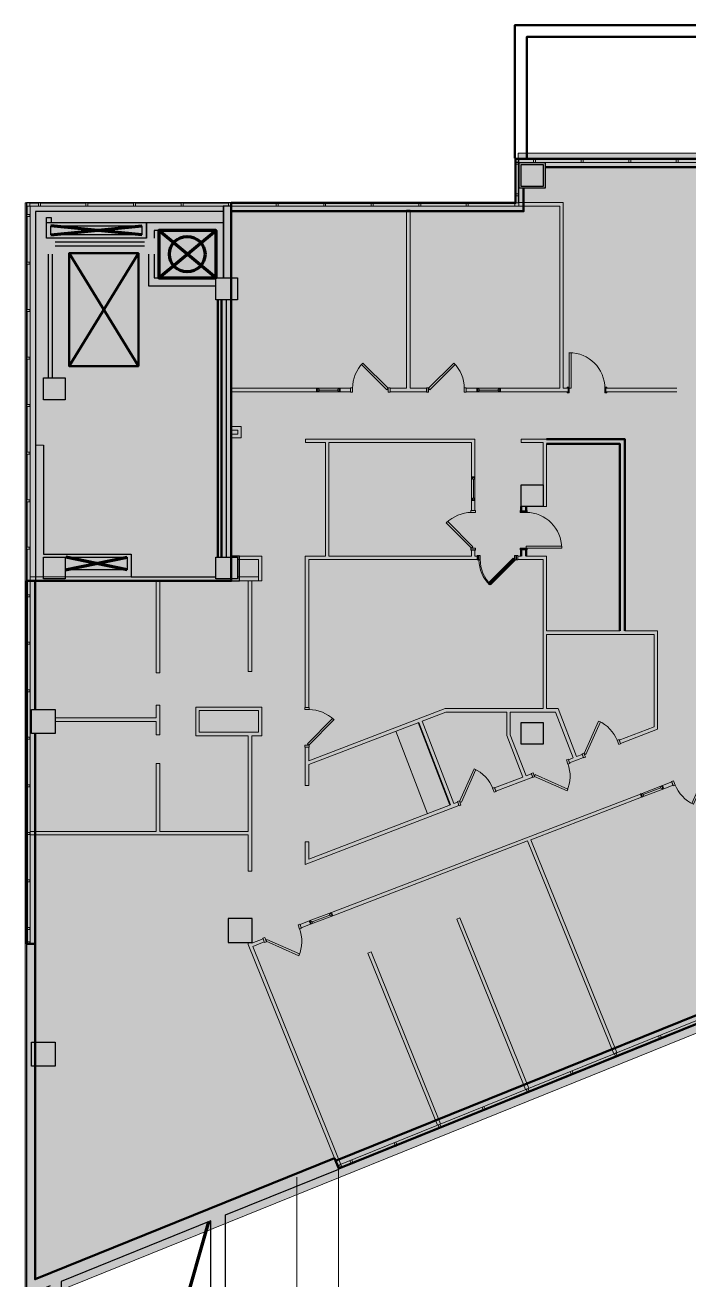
# Model space of a CAD drawing. Header units: inches. Extents: x -285 to 3116, y -17387 to -14851.
# Drawn here: x -285 to 386, y -16119 to -14851 of the extents above; entities that cross this region are included whole.
import ezdxf

# ---------------------------------------------------------------- set-up
doc = ezdxf.new("R2010")
doc.units = ezdxf.units.IN
doc.header["$MEASUREMENT"] = 0
for name, color, linetype, lineweight in [('A-Anno-Note', 130, 'Continuous', 50), ('A-COLS', 250, 'Continuous', 30), ('A-DETL-GENF', 92, 'Continuous', 9), ('A-DETL-THIN', 151, 'Continuous', 9), ('A-DOOR', 31, 'Continuous', 13), ('A-DOOR-FRAM', 250, 'Continuous', 30), ('A-FLOR-EVTR', 130, 'Continuous', 50), ('A-FLOR-HRAL', 10, 'Continuous', 20), ('A-GLAZ', 250, 'Continuous', 30), ('A-Hvac', 90, 'Continuous', 70), ('A-WALL', 113, 'Continuous', 13), ('A-WALL-PRHT', 130, 'Continuous', 50), ('Chevy Chase Pavilion_9th - 900 _ 910_dwg', 8, 'Continuous', 9), ('I-WALL', 2, 'Continuous', 13), ('Q-CASE', 10, 'Continuous', 20), ('S-COLS', 52, 'Continuous', 13)]:
    doc.layers.add(name, color=color, linetype=linetype, lineweight=lineweight)

# ---------------------------------------------------------------- blocks, each defined once
blk = doc.blocks.new('Chevy Chase Pavilion_9th - 900 _ 910_dwg_Rectangular Column - 22_ x 22_-442810-FLOOR PLAN - LEVEL 9-5113133-FIRST FLOOR RCP')
at = {"layer": 'A-COLS', "color": 253, "lineweight": 20, "flags": 128}
blk.add_lwpolyline([(11, 11), (-11, 11), (-11, -11), (11, -11)], close=True, dxfattribs=at)
blk = doc.blocks.new('Chevy Chase Pavilion_9th - 900 _ 910_dwg_08 - DOOR - SINGLE - EXSTING - FLUSH - 36x84-456927-FLOOR PLAN - LEVEL 9-5113134-FIRST FLOOR RCP')
at = {"layer": 'A-DOOR', "color": 253, "lineweight": 20, "flags": 128}
blk.add_lwpolyline([(20.3, -0.5), (18.9, 1), (-6.6, -24.5), (-5.2, -25.9)], close=True, dxfattribs=at)
at = {"layer": 'A-DOOR', "color": 53}
blk.add_arc((20.3, -0.5), 36, 180, 225, dxfattribs=at)
at = {"layer": 'A-DOOR-FRAM', "color": 253, "lineweight": 20, "flags": 128}
for points in [[(-17.7, -1), (-17.7, 3.5), (-15.7, 3.5), (-15.7, -1), (-17.7, -1), (-17.7, 3.5), (-15.7, 3.5), (-15.7, -1)], [(22.3, 3.5), (20.3, 3.5), (20.3, -1), (20.3, 3.5), (22.3, 3.5), (22.3, -1), (20.3, -1), (22.3, -1)]]:
    blk.add_lwpolyline(points, close=True, dxfattribs=at)
blk = doc.blocks.new('Chevy Chase Pavilion_9th - 900 _ 910_dwg_08 - DOOR - SINGLE - EXSTING - FLUSH - 36x84-458378-FLOOR PLAN - LEVEL 9-5113135-FIRST FLOOR RCP')
at = {"layer": 'A-DOOR', "color": 253, "lineweight": 20, "flags": 128}
blk.add_lwpolyline([(20.3, 0.5), (18.9, -1), (-6.6, 24.5), (-5.2, 25.9)], close=True, dxfattribs=at)
at = {"layer": 'A-DOOR', "color": 53}
blk.add_arc((20.3, 0.5), 36, 135, 180, dxfattribs=at)
at = {"layer": 'A-DOOR-FRAM', "color": 253, "lineweight": 20, "flags": 128}
for points in [[(-15.7, 1), (-17.7, 1), (-17.7, -3.5), (-15.7, -3.5)], [(-17.7, -3.5), (-15.7, -3.5), (-15.7, 1), (-17.7, 1)], [(20.3, -3.5), (20.3, 1), (22.3, 1), (22.3, -3.5), (22.3, 1), (20.3, 1), (20.3, -3.5), (22.3, -3.5)]]:
    blk.add_lwpolyline(points, close=True, dxfattribs=at)
blk = doc.blocks.new('Chevy Chase Pavilion_9th - 900 _ 910_dwg_Fixed - 24_ x 48_-473382-FLOOR PLAN - LEVEL 9-5113138-FIRST FLOOR RCP')
at = {"layer": 'A-GLAZ', "color": 253, "lineweight": 20}
blk.add_line((-11, 0.125), (8, 0.125), dxfattribs=at)
at = {"layer": 'A-GLAZ', "color": 253, "lineweight": 20, "flags": 128}
for points in [[(-13.5, 1.75), (-12.75, 1.75), (-12.75, -0.75), (-12.25, -0.75), (-12.25, -1.75), (-13.5, -1.75)], [(10.5, -1.75), (9.25, -1.75), (9.25, -0.75), (9.75, -0.75), (9.75, 1.75), (10.5, 1.75)]]:
    blk.add_lwpolyline(points, dxfattribs=at)
for points in [[(-11, 1), (-11, -0.75), (-12.75, -0.75), (-12.75, 1)], [(8, 1), (8, -0.75), (9.75, -0.75), (9.75, 1)]]:
    blk.add_lwpolyline(points, close=True, dxfattribs=at)
blk = doc.blocks.new('Chevy Chase Pavilion_9th - 900 _ 910_dwg_03 - COLUMN - RECTANGLE - 24 x 24-V1-FLOOR PLAN - LEVEL 9-5113139-FIRST FLOOR RCP')
at = {"layer": 'S-COLS', "color": 133, "lineweight": 30, "flags": 128}
blk.add_lwpolyline([(12, 12), (-12, 12), (-12, -12), (12, -12)], close=True, dxfattribs=at)
blk = doc.blocks.new('Chevy Chase Pavilion_9th - 900 _ 910_dwg_08 - DOOR - SINGLE - EXSTING - FLUSH - 36x84-V2-FLOOR PLAN - LEVEL 9-5113141-FIRST FLOOR RCP')
at = {"layer": 'A-DOOR', "color": 253, "lineweight": 20, "flags": 128}
blk.add_lwpolyline([(20.3, -0.5), (18.9, 1), (-6.6, -24.5), (-5.2, -25.9)], close=True, dxfattribs=at)
at = {"layer": 'A-DOOR', "color": 9, "lineweight": 9}
blk.add_arc((20.3, -0.5), 36, 180.7981, 225, dxfattribs=at)
at = {"layer": 'A-DOOR-FRAM', "color": 253, "lineweight": 20, "flags": 128}
for points in [[(-17.7, -1), (-17.7, 3.5), (-15.7, 3.5), (-15.7, -1), (-17.7, -1), (-17.7, 3.5), (-15.7, 3.5), (-15.7, -1)], [(22.3, 3.5), (20.3, 3.5), (20.3, -1), (20.3, 3.5), (22.3, 3.5), (22.3, -1), (20.3, -1), (22.3, -1)]]:
    blk.add_lwpolyline(points, close=True, dxfattribs=at)
blk = doc.blocks.new('Chevy Chase Pavilion_9th - 900 _ 910_dwg_ST - TYPE A - SINGLE FLUSH - 36_ x 84_-512701-FLOOR PLAN - LEVEL 9-5113142-FIRST FLOOR RCP')
at = {"layer": 'A-DOOR', "color": 253, "lineweight": 20, "flags": 128}
blk.add_lwpolyline([(17.5, 38.4), (16.2, 38.4), (16.2, 2.4), (18, 2.4), (18, 38.5)], dxfattribs=at)
at = {"layer": 'A-DOOR', "color": 9, "lineweight": 9}
blk.add_arc((18, 2.4), 36, 90, 180, dxfattribs=at)
at = {"layer": 'A-DOOR-FRAM', "color": 253, "lineweight": 20, "flags": 128}
for points in [[(-18, 3.4), (-20, 3.4), (-20, 2.4), (-18, 2.4)], [(-18, 2.4), (-19, 2.4), (-19, -2.4), (-18, -2.4)], [(20, 3.4), (18, 3.4), (18, 2.4), (20, 2.4)], [(19, 2.4), (18, 2.4), (18, -2.4), (19, -2.4)], [(-20, -3.4), (-18, -3.4), (-18, -2.4), (-20, -2.4)], [(18, -3.4), (20, -3.4), (20, -2.4), (18, -2.4)]]:
    blk.add_lwpolyline(points, close=True, dxfattribs=at)
blk = doc.blocks.new('Chevy Chase Pavilion_9th - 900 _ 910_dwg_Fixed - 24_ x 48_-508526-FLOOR PLAN - LEVEL 9-5113145-FIRST FLOOR RCP')
at = {"layer": 'A-GLAZ', "color": 253, "lineweight": 20}
blk.add_line((-11, -0.125), (8, -0.125), dxfattribs=at)
at = {"layer": 'A-GLAZ', "color": 253, "lineweight": 20, "flags": 128}
for points in [[(-13.5, -1.75), (-12.75, -1.75), (-12.75, 0.75), (-12.25, 0.75), (-12.25, 1.75), (-13.5, 1.75)], [(10.5, 1.75), (9.25, 1.75), (9.25, 0.75), (9.75, 0.75), (9.75, -1.75), (10.5, -1.75)]]:
    blk.add_lwpolyline(points, dxfattribs=at)
for points in [[(-11, -1), (-11, 0.75), (-12.75, 0.75), (-12.75, -1)], [(8, -1), (8, 0.75), (9.75, 0.75), (9.75, -1)]]:
    blk.add_lwpolyline(points, close=True, dxfattribs=at)
blk = doc.blocks.new('Chevy Chase Pavilion_9th - 900 _ 910_dwg_08 - DOOR - SINGLE - EXSTING - FLUSH - 36x84-V3-FLOOR PLAN - LEVEL 9-5113146-FIRST FLOOR RCP')
at = {"layer": 'A-DOOR', "color": 253, "lineweight": 20, "flags": 128}
blk.add_lwpolyline([(19, 0.8), (18.9, 1), (-6.6, -24.5), (-5.2, -25.9), (19.8, -1)], dxfattribs=at)
at = {"layer": 'A-DOOR', "color": 53}
blk.add_arc((20.3, -0.5), 36, 180, 225, dxfattribs=at)
at = {"layer": 'A-DOOR-FRAM', "color": 253, "lineweight": 20, "flags": 128}
for points in [[(-17.7, -1), (-17.7, 3.5), (-15.7, 3.5), (-15.7, -1), (-17.7, -1), (-17.7, 3.5), (-15.7, 3.5), (-15.7, -1)], [(22.3, 3.5), (20.3, 3.5), (20.3, -1), (20.3, 3.5), (22.3, 3.5), (22.3, -1), (20.3, -1), (22.3, -1)]]:
    blk.add_lwpolyline(points, close=True, dxfattribs=at)
blk = doc.blocks.new('Chevy Chase Pavilion_9th - 900 _ 910_dwg_ST - TYPE A - SINGLE FLUSH - 36_ x 84_-514003-FLOOR PLAN - LEVEL 9-5113148-FIRST FLOOR RCP')
at = {"layer": 'A-DOOR', "color": 253, "lineweight": 20, "flags": 128}
blk.add_lwpolyline([(17.5, -37.7), (16.2, -37.7), (16.2, -1.7), (18, -1.7), (18, -37.8)], dxfattribs=at)
at = {"layer": 'A-DOOR', "color": 9, "lineweight": 9}
blk.add_arc((18, -1.7), 36, 180, 270, dxfattribs=at)
at = {"layer": 'A-DOOR-FRAM', "color": 253, "lineweight": 20, "flags": 128}
for points in [[(-18, 2.8), (-18, 1.8), (-20, 1.8), (-20, 2.8)], [(-19, -1.7), (-19, 1.8), (-18, 1.8), (-18, -1.7)], [(20, 2.8), (20, 1.8), (18, 1.8), (18, 2.8)], [(18, -1.7), (18, 1.8), (19, 1.8), (19, -1.7)], [(-20, -2.7), (-20, -1.7), (-18, -1.7), (-18, -2.7)], [(18, -2.7), (18, -1.7), (20, -1.7), (20, -2.7)]]:
    blk.add_lwpolyline(points, close=True, dxfattribs=at)
blk = doc.blocks.new('Chevy Chase Pavilion_9th - 900 _ 910_dwg_12C - COUNTER TOP - 24_ Depth-519874-FLOOR PLAN - LEVEL 9-5113150-FIRST FLOOR RCP')
at = {"layer": 'Q-CASE', "color": 253}
for p, q in [((42, -0.7), (-47.3, -0.7)), ((-47.3, -25), (42, -25))]:
    blk.add_line(p, q, dxfattribs=at)
blk = doc.blocks.new('Chevy Chase Pavilion_9th - 900 _ 910_dwg-4821032-FIRST FLOOR RCP')
at = {"layer": 'A-Anno-Note', "color": 213, "flags": 128}
for points in [[(3037, 3409.6), (2982.9, 3543.6), (853.4, 3543.6), (853.4, 3409.1)], [(3024.3, 3409.1), (2974.8, 3531.6), (865.4, 3531.6), (865.4, 3408.5)], [(1157.8, 2927.2), (1073.3, 2927.2), (1073.3, 3146.2), (1169.3, 3146.2), (1169.3, 3235.2), (1851.3, 3235.2), (1851.3, 3009.2), (2025.3, 3009.2), (2025.3, 3408.5), (854, 3408.5), (854, 3363.9), (566.9, 3363.9), (566.9, 2982.2), (360.6, 2982.2), (360.6, 2615.5), (368.9, 2615.5), (368.9, 2276.9), (671.2, 2399.1), (675.5, 2388.6), (1178.5, 2591.9), (1178.5, 2591.9)]]:
    blk.add_lwpolyline(points, dxfattribs=at)
at = {"layer": 'A-COLS', "color": 253, "lineweight": 20, "flags": 128}
blk.add_lwpolyline([(881.8, 3380.8), (881.8, 3402.8), (859.8, 3402.8), (859.8, 3380.8)], close=True, dxfattribs=at)
at = {"layer": 'A-COLS', "color": 133, "flags": 128}
for points in [[(859.8, 3402.7), (881.8, 3402.7), (881.8, 3380.7), (859.8, 3380.7)], [(551.3, 3288.2), (573.3, 3288.2), (573.3, 3266.2), (551.3, 3266.2)], [(377.3, 3187.2), (399.3, 3187.2), (399.3, 3165.2), (377.3, 3165.2)], [(859.8, 3079.2), (881.8, 3079.2), (881.8, 3057.2), (859.8, 3057.2)], [(377.3, 3006.2), (399.3, 3006.2), (399.3, 2984.2), (377.3, 2984.2)], [(551.3, 3006.2), (573.3, 3006.2), (573.3, 2984.2), (551.3, 2984.2)], [(365.3, 2852.2), (389.3, 2852.2), (389.3, 2828.2), (365.3, 2828.2)], [(859.8, 2839.2), (881.8, 2839.2), (881.8, 2817.2), (859.8, 2817.2)], [(365.3, 2516.2), (389.3, 2516.2), (389.3, 2492.2), (365.3, 2492.2)]]:
    blk.add_lwpolyline(points, close=True, dxfattribs=at)
at = {"layer": 'A-COLS', "color": 253, "lineweight": 20, "flags": 128}
blk.add_lwpolyline([(368.9, 2492.3), (389.3, 2492.3), (389.3, 2516.3), (368.9, 2516.3)], dxfattribs=at)
at = {"layer": 'A-FLOR-EVTR', "color": 213}
blk.add_line((403.3, 3199.2), (473.3, 3313.2), dxfattribs=at)
at = {"layer": 'A-FLOR-EVTR', "color": 213, "flags": 128}
blk.add_lwpolyline([(403.3, 3313.2), (403.3, 3199.2), (473.3, 3199.2), (473.3, 3313.2), (403.3, 3313.2), (473.3, 3199.2)], dxfattribs=at)
at = {"layer": 'A-FLOR-HRAL', "color": 253}
for p, q in [((360.3, 3364.2), (360.3, 2615.2)), ((363.6, 3360.6), (857.2, 3360.6)), ((363.9, 3360.9), (363.9, 2615.4)), ((377.3, 3119.4), (369.3, 3119.4)), ((1413.1, 2686), (677.5, 2388.8)), ((865.3, 2466.8), (865.3, 2469.1))]:
    blk.add_line(p, q, dxfattribs=at)
at = {"layer": 'A-FLOR-HRAL', "color": 253, "flags": 128}
for points in [[(1977.3, 1191.5), (2746, 1502), (2878.3, 1413.1), (3708.4, 1748.5), (3037.2, 3409.1), (853.3, 3409.1), (853.3, 3364.2), (857.2, 3364.2), (857.2, 3360.6), (853.3, 3360.6), (853.3, 3364.2), (360.3, 3364.2), (363.6, 3364.2), (363.6, 3360.6), (360.3, 3360.6), (360.3, 3364.2)], [(3356.4, 2610.3), (3035.3, 3404.9), (3034.3, 3404.9), (3034.3, 3409.1), (3037.2, 3409.1), (3038.8, 3405.3), (3035.7, 3404), (3035.3, 3404.9), (857.2, 3404.9), (857.2, 3360.9)], [(1411.6, 2689.6), (676.1, 2392.5), (674.2, 2391.7), (675.7, 2388), (677.5, 2388.8), (676.1, 2392.5)], [(1945.3, 1526.9), (1249.2, 1245.7), (675.3, 1639), (675.3, 2387.9)], [(1244, 1198.3), (633.3, 1616.9), (633.3, 2380)]]:
    blk.add_lwpolyline(points, dxfattribs=at)
for points in [[(853.3, 3405.2), (857.2, 3405.2), (857.2, 3403.2), (853.3, 3403.2)], [(853.4, 3409.1), (857.2, 3409.1), (857.2, 3404.9), (853.4, 3404.9)], [(872.3, 3409.1), (874.3, 3409.1), (874.3, 3404.9), (872.3, 3404.9)], [(920.3, 3409.1), (922.3, 3409.1), (922.3, 3404.9), (920.3, 3404.9)], [(968.3, 3409.1), (970.3, 3409.1), (970.3, 3404.9), (968.3, 3404.9)], [(1016.3, 3409.1), (1018.3, 3409.1), (1018.3, 3404.9), (1016.3, 3404.9)], [(853.3, 3373.2), (857.2, 3373.2), (857.2, 3371.2), (853.3, 3371.2)], [(372.3, 3364.2), (374.3, 3364.2), (374.3, 3360.6), (372.3, 3360.6)], [(420.3, 3364.2), (422.3, 3364.2), (422.3, 3360.6), (420.3, 3360.6)], [(468.3, 3364.2), (470.3, 3364.2), (470.3, 3360.6), (468.3, 3360.6)], [(516.3, 3364.2), (518.3, 3364.2), (518.3, 3360.6), (516.3, 3360.6)], [(564.3, 3364.2), (566.3, 3364.2), (566.3, 3360.6), (564.3, 3360.6)], [(612.3, 3364.2), (614.3, 3364.2), (614.3, 3360.6), (612.3, 3360.6)], [(660.3, 3364.2), (662.3, 3364.2), (662.3, 3360.6), (660.3, 3360.6)], [(708.3, 3364.2), (710.3, 3364.2), (710.3, 3360.6), (708.3, 3360.6)], [(756.3, 3364.2), (758.3, 3364.2), (758.3, 3360.6), (756.3, 3360.6)], [(804.3, 3364.2), (806.3, 3364.2), (806.3, 3360.6), (804.3, 3360.6)], [(360.3, 3352.2), (360.3, 3350.2), (363.6, 3350.2), (363.6, 3352.2)], [(360.3, 3304.2), (360.3, 3302.2), (363.6, 3302.2), (363.6, 3304.2)], [(360.3, 3256.2), (360.3, 3254.2), (363.6, 3254.2), (363.6, 3256.2)], [(360.3, 3208.2), (360.3, 3206.2), (363.6, 3206.2), (363.6, 3208.2)], [(360.3, 3160.2), (360.3, 3158.2), (363.6, 3158.2), (363.6, 3160.2)], [(360.3, 3112.2), (360.3, 3110.2), (363.6, 3110.2), (363.6, 3112.2)], [(360.3, 3064.2), (360.3, 3062.2), (363.6, 3062.2), (363.6, 3064.2)], [(360.3, 3016.2), (360.3, 3014.2), (363.6, 3014.2), (363.6, 3016.2), (360.3, 3016.2), (360.3, 3014.2), (363.6, 3014.2), (363.6, 3016.2)], [(360.3, 2968.2), (360.3, 2966.2), (363.6, 2966.2), (363.6, 2968.2)], [(360.3, 2920.2), (360.3, 2918.2), (363.6, 2918.2), (363.6, 2920.2)], [(360.3, 2872.2), (360.3, 2870.2), (363.6, 2870.2), (363.6, 2872.2)], [(360.3, 2824.2), (360.3, 2822.2), (363.6, 2822.2), (363.6, 2824.2)], [(360.3, 2776.2), (360.3, 2774.2), (363.6, 2774.2), (363.6, 2776.2)], [(360.3, 2728.2), (360.3, 2726.2), (363.6, 2726.2), (363.6, 2728.2)], [(360.3, 2680.2), (360.3, 2678.2), (363.6, 2678.2), (363.6, 2680.2)], [(360.3, 2632.2), (360.3, 2630.2), (363.6, 2630.2), (363.6, 2632.2)], [(360.3, 2617.5), (360.3, 2615.5), (363.6, 2615.5), (363.6, 2617.5)], [(1000.2, 2523.4), (998.3, 2522.6), (999.8, 2519), (1001.6, 2519.7)], [(955.7, 2505.4), (953.8, 2504.6), (955.3, 2501), (957.1, 2501.7)], [(911.2, 2487.4), (909.3, 2486.7), (910.8, 2483), (912.6, 2483.7)], [(866.6, 2469.4), (864.8, 2468.7), (866.3, 2465), (868.1, 2465.7)], [(822.1, 2451.4), (820.3, 2450.7), (821.8, 2447), (823.6, 2447.8)], [(777.6, 2433.4), (775.8, 2432.7), (777.3, 2429), (779.1, 2429.8)], [(733.1, 2415.4), (731.3, 2414.7), (732.8, 2411), (734.6, 2411.8)], [(688.6, 2397.5), (686.8, 2396.7), (688.3, 2393), (690.1, 2393.8)]]:
    blk.add_lwpolyline(points, close=True, dxfattribs=at)
at = {"layer": 'A-Hvac', "color": 43}
for p, q in [((384.9, 3331.6), (476.7, 3340.9)), ((476.7, 3331.6), (384.9, 3340.9)), ((551.3, 3336.2), (551.3, 3288.2)), ((399.2, 2993.2), (461.9, 3006.2)), ((461.9, 2993.2), (399.9, 3006.2)), ((544.1, 2334.9), (395.3, 1816.3))]:
    blk.add_line(p, q, dxfattribs=at)
at = {"layer": 'A-Hvac', "color": 43, "flags": 128}
blk.add_lwpolyline([(493.8, 3288.2), (551.3, 3336.2), (493.8, 3336.2), (493.8, 3288.2), (551.3, 3288.2), (493.8, 3336.2)], dxfattribs=at)
at = {"layer": 'A-Hvac', "color": 43}
blk.add_circle((522.5, 3312.2), 18, dxfattribs=at)
at = {"layer": 'A-WALL', "color": 133, "lineweight": 30}
for p, q in [((854, 3405), (854, 3373.2)), ((854, 3403.2), (854, 3364.2)), ((857.1, 3408.5), (872.3, 3408.5)), ((874.3, 3408.5), (920.3, 3408.5)), ((922.3, 3408.5), (968.3, 3408.5)), ((970.3, 3408.5), (1016.3, 3408.5)), ((1018.3, 3408.5), (1064.3, 3408.5)), ((360.6, 3360.9), (360.6, 3352.2)), ((363.6, 3363.9), (372.3, 3363.9)), ((374.3, 3363.9), (420.3, 3363.9)), ((422.3, 3363.9), (468.3, 3363.9)), ((470.3, 3363.9), (516.3, 3363.9)), ((518.3, 3363.9), (564.3, 3363.9)), ((559.3, 3360.9), (559.3, 3288.2)), ((566.3, 3363.9), (612.3, 3363.9)), ((566.9, 3360.9), (566.9, 3288.2)), ((614.3, 3363.9), (660.3, 3363.9)), ((662.3, 3363.9), (708.3, 3363.9)), ((710.3, 3363.9), (756.3, 3363.9)), ((758.3, 3363.9), (804.3, 3363.9)), ((806.3, 3363.9), (853.3, 3363.9)), ((360.6, 3350.2), (360.6, 3304.2)), ((479.3, 3324.2), (389.3, 3324.2)), ((382.3, 3312.2), (382.3, 3187.2)), ((386.3, 3312.2), (386.3, 3187.2)), ((479.3, 3320.2), (389.3, 3320.2)), ((360.6, 3302.2), (360.6, 3256.2)), ((561.9, 3266.2), (561.9, 3006.2)), ((360.6, 3254.2), (360.6, 3208.2)), ((360.6, 3206.2), (360.6, 3160.2)), ((360.6, 3158.2), (360.6, 3112.2)), ((360.6, 3110.2), (360.6, 3064.2)), ((360.6, 3062.2), (360.6, 3016.2)), ((360.6, 3014.2), (360.6, 2968.2)), ((465.8, 2986.2), (551.3, 2986.2)), ((360.6, 2966.2), (360.6, 2920.2)), ((360.6, 2918.2), (360.6, 2872.2)), ((360.6, 2870.2), (360.6, 2824.2)), ((360.6, 2822.2), (360.6, 2776.2)), ((360.6, 2774.2), (360.6, 2728.2)), ((360.6, 2726.2), (360.6, 2680.2)), ((360.6, 2678.2), (360.6, 2632.2)), ((360.6, 2630.2), (360.6, 2617.4)), ((1044, 2537.6), (1001.4, 2520.4)), ((999.5, 2519.6), (956.9, 2502.4)), ((955, 2501.6), (912.4, 2484.4)), ((910.5, 2483.6), (867.9, 2466.4)), ((866, 2465.6), (823.4, 2448.4)), ((821.5, 2447.7), (778.9, 2430.4)), ((777, 2429.7), (734.4, 2412.4)), ((732.5, 2411.7), (689.9, 2394.4)), ((688, 2393.7), (677.3, 2389.4))]:
    blk.add_line(p, q, dxfattribs=at)
at = {"layer": 'A-WALL', "color": 253, "lineweight": 20}
for p, q in [((557, 3266.3), (561.9, 3266.3)), ((864.6, 3057.3), (881.8, 3057.3)), ((561.9, 3006.3), (557, 3006.3)), ((573.3, 2986.3), (573.3, 3003.8))]:
    blk.add_line(p, q, dxfattribs=at)
at = {"layer": 'A-WALL', "color": 53}
for p, q in [((566.9, 3176.8), (566.9, 3173.3)), ((566.9, 3138), (566.9, 3134.5)), ((566.9, 3130.3), (566.9, 3126.8)), ((566.9, 3003.8), (566.9, 3007.3)), ((377.3, 2986.3), (399.3, 2986.3)), ((494.8, 2982.3), (491.3, 2982.3)), ((389.3, 2840.3), (389.3, 2843.8))]:
    blk.add_line(p, q, dxfattribs=at)
at = {"layer": 'A-WALL', "color": 133, "lineweight": 30, "flags": 128}
for points in [[(857.8, 3378.7), (857.8, 3404.7), (883.8, 3404.7), (883.8, 3378.7)], [(384.9, 3331.6), (384.9, 3340.9), (476.7, 3340.9), (476.7, 3331.6)]]:
    blk.add_lwpolyline(points, close=True, dxfattribs=at)
for points in [[(578.3, 3364.2), (360.3, 3364.2), (360.3, 3158.1)], [(559.3, 3355.2), (369.3, 3355.2), (369.3, 3119.1), (369.3, 2982.2), (575.3, 2982.2), (575.3, 3007.2), (566.9, 3007.2), (566.9, 3266.2)], [(380.3, 3343.8), (380.3, 3349.2), (385.3, 3349.2), (385.3, 3344.1)], [(481.3, 3328.2), (380.3, 3328.2), (380.3, 3344.2), (481.3, 3344.2), (559.3, 3344.2)], [(476.3, 3344.2), (481.3, 3344.2), (481.3, 3328.2), (481.3, 3344.2)], [(489.3, 3312.2), (489.3, 3288.2), (551.3, 3288.2), (551.3, 3336.2), (489.3, 3336.2), (489.3, 3328.2)], [(483.3, 3312.2), (483.3, 3280.2), (550.3, 3280.2)], [(377.3, 3119.4), (377.3, 3009.2), (465.9, 3009.2), (465.9, 2986.2)], [(382.3, 3006.2), (461.8, 3006.2), (461.8, 2993.2), (399.2, 2993.2)], [(561.3, 1675.4), (561.3, 2341.8), (675.7, 2388.1), (671.2, 2399.1), (368.9, 2276.9), (368.9, 2615.5), (360.3, 2615.5), (360.3, 2260.6), (384.6, 2270.4)], [(395.3, 1816.3), (546.5, 1714.2), (546.5, 2335.9), (395.3, 2274.7), (395.3, 1816.3)]]:
    blk.add_lwpolyline(points, dxfattribs=at)
at = {"layer": 'A-WALL', "color": 253, "lineweight": 20, "flags": 128}
for points in [[(558.9, 3288.3), (551.3, 3288.3), (551.3, 3266.3), (553.5, 3266.3)], [(566.9, 3266.3), (573.3, 3266.3), (573.3, 3288.3), (566.9, 3288.3)], [(881.8, 3079.3), (859.8, 3079.3), (859.8, 3057.5)], [(399.3, 2986.3), (399.3, 3006.3), (377.3, 3006.3), (377.3, 2986.3)], [(553.5, 3006.3), (551.3, 3006.3), (551.3, 2986.3)], [(389.3, 2843.8), (389.3, 2852.3), (365.3, 2852.3), (365.3, 2828.3), (389.3, 2828.3), (389.3, 2840.3)]]:
    blk.add_lwpolyline(points, dxfattribs=at)
at = {"layer": 'A-WALL-PRHT', "color": 213}
for p, q in [((883.8, 3400.2), (1147.7, 3400.2)), ((368.9, 2852.2), (368.9, 2982.3)), ((368.9, 2615.5), (368.9, 2828.2)), ((1163.3, 2594.7), (672.3, 2396.4))]:
    blk.add_line(p, q, dxfattribs=at)
at = {"layer": 'A-WALL-PRHT', "color": 213, "flags": 128}
blk.add_lwpolyline([(862.2, 3378.9), (862.2, 3355.6), (566.9, 3355.6)], dxfattribs=at)
at = {"layer": 'I-WALL', "color": 53}
for p, q in [((558.9, 3288.3), (566.9, 3288.3)), ((566.9, 3266.3), (561.9, 3266.3)), ((653.1, 3176.8), (677.1, 3176.8)), ((677.1, 3173.3), (653.1, 3173.3)), ((814.8, 3176.8), (838.8, 3176.8)), ((838.8, 3173.3), (814.8, 3173.3)), ((809.5, 3063.4), (809.5, 3087.4)), ((813, 3087.4), (813, 3063.4)), ((881.8, 3079.3), (881.8, 3057.3)), ((980, 2766.9), (1002.4, 2775.5)), ((1003.7, 2772.3), (981.2, 2763.7)), ((645.8, 2638.7), (668.2, 2647.3)), ((669.4, 2644), (647, 2635.4))]:
    blk.add_line(p, q, dxfattribs=at)
at = {"layer": 'I-WALL', "color": 213, "lineweight": 50}
for p, q in [((553.5, 3266.3), (553.5, 3006.3)), ((557, 3006.3), (557, 3266.3))]:
    blk.add_line(p, q, dxfattribs=at)
at = {"layer": 'I-WALL', "color": 253, "lineweight": 20}
for p, q in [((561.9, 3266.3), (561.9, 3006.3)), ((551.3, 2986.3), (399.3, 2986.3)), ((594.4, 2986.3), (573.3, 2986.3))]:
    blk.add_line(p, q, dxfattribs=at)
at = {"layer": 'I-WALL', "color": 253, "lineweight": 20, "flags": 128}
for points in [[(566.9, 3288.3), (566.9, 3361), (558.9, 3361), (558.9, 3288.3)], [(377.3, 2986.3), (363.9, 2986.3), (363.9, 2982.3), (491.3, 2982.3), (491.3, 2889.3), (494.8, 2889.3), (494.8, 2982.3), (597.9, 2982.3), (597.9, 3007.3), (566.9, 3007.3), (566.9, 3126.8), (577.1, 3126.8), (577.1, 3138), (566.9, 3138), (566.9, 3173.3), (653.1, 3173.3), (653.1, 3176.8), (566.9, 3176.8), (566.9, 3266.3)], [(1016.7, 3176.8), (945.2, 3176.8), (945.2, 3173.3), (1016.7, 3173.3)], [(885.3, 3125.4), (859.8, 3125.4), (859.8, 3121.9), (881.8, 3121.9), (881.8, 3079.3)], [(881.8, 3057.3), (885.3, 3057.3), (885.3, 3120.5)], [(573.3, 3003.8), (594.4, 3003.8), (594.4, 2982.3)], [(859.8, 3007.3), (856.4, 3007.3), (856.4, 3003.8), (881.8, 3003.8), (881.8, 2853.2), (782.9, 2853.2), (645.2, 2800.3), (645.2, 2814.4), (641.7, 2814.4), (641.7, 2775.4), (645.2, 2775.4), (645.2, 2796.6), (756.4, 2839.3), (788.4, 2756)], [(959.3, 2931.7), (885.3, 2931.7), (885.3, 3007.3), (864.6, 3007.3)], [(584.2, 2982.3), (584.2, 2890.8), (587.7, 2890.8), (587.7, 2982.3)], [(848.7, 2849.7), (894.5, 2849.7), (912.2, 2803.5), (907.4, 2801.6), (908.6, 2798.4), (922.6, 2803.7), (921.3, 2807), (915.5, 2804.8), (896.9, 2853.2), (885.3, 2853.2), (885.3, 2928.2), (993.8, 2928.2), (993.8, 2834.8), (958.7, 2821.3), (959.9, 2818.1), (997.3, 2832.4), (997.3, 2931.7), (964.2, 2931.7)], [(389.3, 2840.3), (491.3, 2840.3), (491.3, 2826.8), (494.8, 2826.8), (494.8, 2856.8), (491.3, 2856.8), (491.3, 2843.8), (389.3, 2843.8)], [(641.7, 2718.7), (641.7, 2695.9), (796.9, 2755.5), (795.6, 2758.7), (791.6, 2757.2), (759.7, 2840.5)], [(759.7, 2840.5), (783.5, 2849.7), (845.2, 2849.7), (845.2, 2826), (861.4, 2784), (832.9, 2773.1), (834.2, 2769.8), (871.3, 2784), (870, 2787.3), (864.6, 2785.2), (848.7, 2826.6), (848.7, 2849.7)], [(788.4, 2756), (645.2, 2701), (645.2, 2718.7), (641.7, 2718.7)], [(584.2, 2617.1), (584.2, 2615), (584, 2615), (671.2, 2399.2)], [(675.7, 2388.2), (678.9, 2389.5), (588.6, 2613), (600.3, 2617.5), (599.1, 2620.7), (587.7, 2616.4), (587.7, 2617.1)]]:
    blk.add_lwpolyline(points, dxfattribs=at)
for points in [[(857.2, 3360.8), (898.7, 3360.8), (898.7, 3176.8), (838.8, 3176.8), (838.8, 3173.3), (907.2, 3173.3), (907.2, 3176.8), (902.2, 3176.8), (902.2, 3364.3), (857.2, 3364.3)], [(744, 3176.8), (727.4, 3176.8), (727.4, 3173.3), (764.3, 3173.3), (764.3, 3176.8), (747.5, 3176.8), (747.5, 3356.8), (744, 3356.8)], [(677.1, 3173.3), (687.4, 3173.3), (687.4, 3176.8), (677.1, 3176.8)], [(804.3, 3173.3), (814.8, 3173.3), (814.8, 3176.8), (804.3, 3176.8)], [(566.9, 3134.5), (573.6, 3134.5), (573.6, 3130.3), (566.9, 3130.3)], [(645.2, 3003.8), (815.1, 3003.8), (815.1, 3007.3), (813, 3007.3), (813, 3013.4), (809.5, 3013.4), (809.5, 3007.3), (665.5, 3007.3), (665.5, 3121.9), (809.5, 3121.9), (809.5, 3087.4), (813, 3087.4), (813, 3125.4), (641.8, 3125.4), (641.8, 3121.9), (662, 3121.9), (662, 3007.3), (641.7, 3007.3), (641.7, 2854.4), (645.2, 2854.4)], [(809.5, 3063.4), (809.5, 3053.4), (813, 3053.4), (813, 3063.4)], [(587.7, 2825.8), (597.9, 2825.8), (597.9, 2854.8), (531.2, 2854.8), (531.2, 2825.8), (584.2, 2825.8), (584.2, 2729.1), (494.8, 2729.1), (494.8, 2797.6), (491.3, 2797.6), (491.3, 2729.1), (363.9, 2729.1), (363.9, 2725.6), (584.2, 2725.6), (584.2, 2689.1), (587.7, 2689.1)], [(594.4, 2829.3), (534.7, 2829.3), (534.7, 2851.3), (594.4, 2851.3)], [(1003.7, 2772.3), (1013, 2775.9), (1011.7, 2779.1), (1002.4, 2775.5)], [(956.4, 2505.8), (869.5, 2720.8), (981.2, 2763.7), (980, 2766.9), (668.2, 2647.3), (669.4, 2644), (866.2, 2719.5), (953.1, 2504.5)], [(637.7, 2631.8), (647, 2635.4), (645.8, 2638.7), (636.4, 2635.1)], [(867.4, 2469.8), (797.8, 2641.9), (794.6, 2640.6), (864.1, 2468.5)], [(778.4, 2433.8), (708.2, 2607.5), (704.9, 2606.2), (775.1, 2432.5)]]:
    blk.add_lwpolyline(points, close=True, dxfattribs=at)
at = {"layer": 'I-WALL', "color": 213, "lineweight": 50, "flags": 128}
for points in [[(964.2, 2931.7), (964.2, 3125.4), (885.3, 3125.4)], [(885.3, 3120.5), (959.3, 3120.5), (959.3, 2931.7)], [(859.8, 3057.5), (859.8, 3052.4), (864.6, 3052.4), (864.6, 3057.3)], [(864.6, 3007.3), (864.6, 3014.4), (859.8, 3014.4), (859.8, 3007.3)]]:
    blk.add_lwpolyline(points, dxfattribs=at)
for name, p, rotation in [('Chevy Chase Pavilion_9th - 900 _ 910_dwg_ST - TYPE A - SINGLE FLUSH - 36_ x 84_-514003-FLOOR PLAN - LEVEL 9-5113148-FIRST FLOOR RCP', (926.2, 3175), 180), ('Chevy Chase Pavilion_9th - 900 _ 910_dwg_08 - DOOR - SINGLE - EXSTING - FLUSH - 36x84-456927-FLOOR PLAN - LEVEL 9-5113134-FIRST FLOOR RCP', (786.5, 3176.3), 180), ('Chevy Chase Pavilion_9th - 900 _ 910_dwg_Fixed - 24_ x 48_-473382-FLOOR PLAN - LEVEL 9-5113138-FIRST FLOOR RCP', (663.6, 3175), 180), ('Chevy Chase Pavilion_9th - 900 _ 910_dwg_Fixed - 24_ x 48_-473382-FLOOR PLAN - LEVEL 9-5113138-FIRST FLOOR RCP', (825.3, 3175), 180), ('Chevy Chase Pavilion_9th - 900 _ 910_dwg_Fixed - 24_ x 48_-508526-FLOOR PLAN - LEVEL 9-5113145-FIRST FLOOR RCP', (811.3, 3076.9), 89.99999999999984), ('Chevy Chase Pavilion_9th - 900 _ 910_dwg_08 - DOOR - SINGLE - EXSTING - FLUSH - 36x84-456927-FLOOR PLAN - LEVEL 9-5113134-FIRST FLOOR RCP', (810, 3035.6), 269.9999999999998), ('Chevy Chase Pavilion_9th - 900 _ 910_dwg_ST - TYPE A - SINGLE FLUSH - 36_ x 84_-512701-FLOOR PLAN - LEVEL 9-5113142-FIRST FLOOR RCP', (862.2, 3033.4), 269.9999999999998), ('Chevy Chase Pavilion_9th - 900 _ 910_dwg_08 - DOOR - SINGLE - EXSTING - FLUSH - 36x84-458378-FLOOR PLAN - LEVEL 9-5113135-FIRST FLOOR RCP', (644.8, 2836.6), 269.9999999999998), ('Chevy Chase Pavilion_9th - 900 _ 910_dwg_12C - COUNTER TOP - 24_ Depth-519874-FLOOR PLAN - LEVEL 9-5113150-FIRST FLOOR RCP', (773.3, 2795.1), 290.9999999999993), ('Chevy Chase Pavilion_9th - 900 _ 910_dwg_08 - DOOR - SINGLE - EXSTING - FLUSH - 36x84-456927-FLOOR PLAN - LEVEL 9-5113134-FIRST FLOOR RCP', (942.3, 2814.6), 201), ('Chevy Chase Pavilion_9th - 900 _ 910_dwg_08 - DOOR - SINGLE - EXSTING - FLUSH - 36x84-458378-FLOOR PLAN - LEVEL 9-5113135-FIRST FLOOR RCP', (891.9, 2792.5), 201), ('Chevy Chase Pavilion_9th - 900 _ 910_dwg_08 - DOOR - SINGLE - EXSTING - FLUSH - 36x84-456927-FLOOR PLAN - LEVEL 9-5113134-FIRST FLOOR RCP', (816.6, 2766.3), 201), ('Chevy Chase Pavilion_9th - 900 _ 910_dwg_08 - DOOR - SINGLE - EXSTING - FLUSH - 36x84-456927-FLOOR PLAN - LEVEL 9-5113134-FIRST FLOOR RCP', (1029.4, 2782.6), 20.99999999999929), ('Chevy Chase Pavilion_9th - 900 _ 910_dwg_Fixed - 24_ x 48_-473382-FLOOR PLAN - LEVEL 9-5113138-FIRST FLOOR RCP', (993.2, 2770.2), 20.99999999999929), ('Chevy Chase Pavilion_9th - 900 _ 910_dwg_Fixed - 24_ x 48_-473382-FLOOR PLAN - LEVEL 9-5113138-FIRST FLOOR RCP', (656.2, 2640.8), 200.9999999999992), ('Chevy Chase Pavilion_9th - 900 _ 910_dwg_08 - DOOR - SINGLE - EXSTING - FLUSH - 36x84-458378-FLOOR PLAN - LEVEL 9-5113135-FIRST FLOOR RCP', (621, 2625.9), 200.9999999999992)]:
    blk.add_blockref(name, p, dxfattribs=dict(rotation=rotation))
for name, p in [('Chevy Chase Pavilion_9th - 900 _ 910_dwg_08 - DOOR - SINGLE - EXSTING - FLUSH - 36x84-458378-FLOOR PLAN - LEVEL 9-5113135-FIRST FLOOR RCP', (705.1, 3176.3)), ('Chevy Chase Pavilion_9th - 900 _ 910_dwg_08 - DOOR - SINGLE - EXSTING - FLUSH - 36x84-V2-FLOOR PLAN - LEVEL 9-5113141-FIRST FLOOR RCP', (832.8, 3004.3)), ('Chevy Chase Pavilion_9th - 900 _ 910_dwg_08 - DOOR - SINGLE - EXSTING - FLUSH - 36x84-V3-FLOOR PLAN - LEVEL 9-5113146-FIRST FLOOR RCP', (834.1, 3004.3)), ('Chevy Chase Pavilion_9th - 900 _ 910_dwg_Rectangular Column - 22_ x 22_-442810-FLOOR PLAN - LEVEL 9-5113133-FIRST FLOOR RCP', (870.8, 2828.3)), ('Chevy Chase Pavilion_9th - 900 _ 910_dwg_03 - COLUMN - RECTANGLE - 24 x 24-V1-FLOOR PLAN - LEVEL 9-5113139-FIRST FLOOR RCP', (576, 2629.1))]:
    blk.add_blockref(name, p)

msp = doc.modelspace()

# ---------------------------------------------------------------- hatches: boundary and pattern name
at = {"layer": 'A-DETL-GENF'}
h = msp.add_hatch(color=9, dxfattribs=at)
h.paths.add_polyline_path([(1302.6, -17215.9), (2101.9, -16893), (2369.1, -17073.2), (3115.8, -16771.2), (2391.3, -14980.5), (213.3, -14980.5), (213.3, -15030.6), (-284.7, -15030.6), (-284.7, -16143.6), (537, -15811.2), (531.9, -15800.2), (523.6, -15803.6), (515.3, -15783.2), (522.6, -15780.2), (514.3, -15762.3), (514.3, -15614.3), (505, -15614.3), (505, -15592.3), (514.3, -15592.3), (514.3, -15590.8), (505, -15590.8), (505, -15568.8), (514.3, -15568.8), (514.3, -15462.3), (1432.3, -15462.3), (1459, -15483.7), (1462.1, -15479), (1480.4, -15491.3), (1476.2, -15497.5), (1563.4, -15567.3), (1764.2, -16064.3), (1747.1, -16071.2), (1783, -16160.1), (1783, -16160.1), (1783.3, -16160.9), (1811.9, -16160.9), (1811.9, -16164.4), (1782.5, -16164.4), (1608.6, -16234.8), (1607.3, -16231.6), (1636.6, -16219.7), (1575.8, -16069.1), (1551.9, -16010), (1308.5, -16067), (1308.5, -16066.9), (1302.6, -16068.4), (1302.6, -16877.9)], flags=0)
h.paths.add_polyline_path([(1504.3, -17130.2), (1444.3, -16981.6), (1444.8, -16981.3), (1444.8, -16929.3), (1448.3, -16929.3), (1448.3, -16979.9), (1536.8, -16944.2), (1538.1, -16947.4), (1448.8, -16983.5), (1507.6, -17128.9)], flags=0)
h.paths.add_polyline_path([(1637.9, -17076.3), (1579.1, -16930.9), (1575.2, -16932.4), (1573.8, -16929.2), (1585, -16924.7), (1586.3, -16928), (1582.3, -16929.5), (1641.1, -17075)], flags=0)
h.paths.add_polyline_path([(1743.5, -17006.6), (1694.1, -16884.4), (1623.4, -16913), (1622.1, -16909.7), (1700, -16878.2), (1701.3, -16881.5), (1697.4, -16883.1), (1746.7, -17005.2)], flags=0)
h.paths.add_polyline_path([(1905.8, -16968), (1847.1, -16822.6), (1738.4, -16866.5), (1737.1, -16863.3), (1973.9, -16767.6), (1975.2, -16770.8), (1850.3, -16821.3), (1909.1, -16966.7)], flags=0)
h.paths.add_polyline_path([(2374.1, -16921), (2319.6, -16786.4), (2314.5, -16788.4), (2313.2, -16785.2), (2324.4, -16780.7), (2325.7, -16783.9), (2322.9, -16785.1), (2377.3, -16919.7)], flags=0)
h.paths.add_polyline_path([(2082.9, -16896.5), (2081.1, -16892.1), (2031.4, -16838.7), (2047.7, -16832.1), (2016.3, -16754.2), (2012.3, -16755.8), (2011, -16752.6), (2084.7, -16722.8), (2086, -16726.1), (2019.5, -16752.9), (2052.3, -16834.1), (2037.4, -16840.1), (2084.1, -16890.1), (2086.1, -16895.2), (2084.1, -16896)], flags=0)
h.paths.add_polyline_path([(1448.3, -16889.3), (1444.8, -16889.3), (1444.8, -16885.1), (1305.8, -16885.1), (1305.8, -16881.6), (1444.8, -16881.6), (1444.8, -16877.3), (1448.3, -16877.3), (1448.3, -16885.1)], flags=0)
h.paths.add_polyline_path([(2104.6, -16889.1), (2101.4, -16887.7), (2145.9, -16782.9), (2142.9, -16775.4), (2169.5, -16764.6), (2262.1, -16805.9), (2276.2, -16800.2), (2277.5, -16803.4), (2262.1, -16809.7), (2169.4, -16768.4), (2147.5, -16777.3), (2149.7, -16782.9), (2109.3, -16877.9)], flags=0)
h.paths.add_polyline_path([(1570.7, -16865.5), (1569.4, -16862.2), (1587, -16855.1), (1543.6, -16747.6), (1526, -16754.7), (1524.6, -16751.5), (1557.1, -16738.4), (1542.1, -16701.2), (1526.1, -16707.7), (1524.8, -16704.4), (1540.7, -16697.9), (1529.4, -16670), (1532.7, -16668.7), (1560.3, -16737), (1679, -16689.1), (1633.7, -16577.2), (1515.1, -16625.2), (1517.7, -16631.6), (1514.4, -16632.9), (1510.5, -16623.3), (1561, -16602.9), (1549.8, -16575.2), (1532.9, -16582.1), (1531.6, -16578.8), (1548.5, -16572), (1547.6, -16569.9), (1550.9, -16568.6), (1564.2, -16601.5), (1664.5, -16561), (1634.5, -16486.8), (1534.2, -16527.4), (1535.9, -16531.5), (1532.6, -16532.8), (1516.3, -16492.3), (1519.5, -16491), (1532.9, -16524.1), (1658.2, -16473.5), (1631.8, -16408.2), (1551.1, -16440.8), (1540, -16413.4), (1543.7, -16411.9), (1545.1, -16415.2), (1544.6, -16415.4), (1553.1, -16436.3), (1574.8, -16427.5), (1566.4, -16406.6), (1565.5, -16406.9), (1564.1, -16403.7), (1568.3, -16402), (1578.1, -16426.2), (1630.5, -16404.9), (1620.7, -16380.8), (1654.1, -16367.3), (1650.4, -16358.1), (1698.4, -16338.7), (1699.7, -16341.9), (1693.9, -16344.3), (1710.6, -16385.6), (1707.3, -16386.9), (1690.6, -16345.6), (1654.9, -16360), (1668.4, -16393.4), (1635.1, -16406.9), (1661.5, -16472.1), (1730.5, -16444.2), (1722.3, -16424), (1725.6, -16422.7), (1735, -16446.2), (1637.8, -16485.5), (1667.7, -16559.7), (1766.9, -16519.6), (1769.8, -16526.7), (1766.6, -16528.1), (1765, -16524.1), (1637, -16575.9), (1682.2, -16687.8), (1739.7, -16664.6), (1733.7, -16649.7), (1789.3, -16627.2), (1773.9, -16589.2), (1788.8, -16583.1), (1781.6, -16565.1), (1784.8, -16563.8), (1793.4, -16585.1), (1778.4, -16591.1), (1843.3, -16751.6), (1858.7, -16745.4), (1860, -16748.6), (1768.4, -16785.6), (1767.1, -16782.4), (1840, -16752.9), (1805.8, -16668.1), (1794.3, -16684.5), (1759.8, -16660.3), (1683.5, -16691.1), (1727, -16798.6), (1730, -16797.3), (1731.4, -16800.6), (1720.8, -16804.9), (1719.5, -16801.6), (1723.8, -16799.9), (1680.3, -16692.4), (1546.8, -16746.3), (1590.3, -16853.8), (1682.4, -16816.6), (1683.7, -16819.8), (1587, -16858.9)], flags=0)
h.paths.add_polyline_path([(2497.7, -16841.3), (2453.6, -16732.2), (2362.8, -16768.9), (2361.4, -16765.7), (2546.8, -16690.7), (2548.1, -16694), (2456.8, -16730.9), (2500.9, -16840)], flags=0)
h.paths.add_polyline_path([(1448.3, -16837.3), (1444.8, -16837.3), (1444.8, -16777.1), (1305.8, -16777.1), (1305.8, -16773.6), (1444.8, -16773.6), (1444.8, -16713.3), (1448.3, -16713.3), (1448.3, -16781.1)], flags=0)
h.paths.add_polyline_path([(2641.1, -16813.4), (2586.5, -16678.4), (2585.2, -16679), (2583.9, -16675.7), (2591.3, -16672.7), (2592.6, -16676), (2589.8, -16677.1), (2644.4, -16812)], flags=0)
h.paths.add_polyline_path([(2285.1, -16750.5), (2193.1, -16709.6), (2160, -16627.6), (2157.2, -16628.8), (2155.9, -16625.5), (2158.7, -16624.4), (2157.7, -16621.9), (2157, -16622.2), (2119.5, -16529.3), (2058.2, -16554.1), (2055.1, -16546.5), (1996.3, -16570.2), (2038, -16673.2), (2118.8, -16640.5), (2120.1, -16643.8), (1959.3, -16708.8), (1957.9, -16705.5), (2034.7, -16674.5), (1993.1, -16571.5), (1873.5, -16619.8), (1915.2, -16722.8), (1920.9, -16720.5), (1922.2, -16723.7), (1913.2, -16727.3), (1867.4, -16613.9), (1870.6, -16612.6), (1872.2, -16616.6), (2027.9, -16553.6), (1980, -16435.2), (1841.9, -16491), (1858.9, -16533), (1841.3, -16540.1), (1855.6, -16575.5), (1852.4, -16576.8), (1836.7, -16538.2), (1854.3, -16531), (1838.7, -16492.3), (1821.1, -16499.4), (1774.5, -16383.9), (1797.7, -16374.6), (1789.1, -16353.5), (1792.4, -16352.2), (1802.2, -16376.5), (1779, -16385.9), (1823.1, -16494.8), (1978.7, -16431.9), (1908.3, -16257.6), (1775.8, -16311.1), (1777.4, -16315.1), (1774.2, -16316.4), (1772.6, -16312.5), (1733, -16328.4), (1731.7, -16325.2), (1907, -16254.4), (1870.7, -16164.4), (1847.9, -16164.4), (1847.9, -16160.9), (1869.2, -16160.9), (1858.6, -16134.7), (1862.3, -16133.2), (1862.8, -16134.4), (1893.4, -16122), (1894.9, -16125.7), (1864.3, -16138.1), (1900.3, -16227), (1996.7, -16188.1), (1960.8, -16099.1), (1933.9, -16110), (1932.4, -16106.2), (1989.9, -16083), (1991.4, -16086.7), (1964.5, -16097.6), (2000.4, -16186.6), (2096.8, -16147.6), (2060.8, -16058.6), (2030.3, -16071), (2028.8, -16067.3), (2063, -16053.4), (2105.5, -16158.5), (2085.1, -16166.7), (2092.3, -16184.7), (2198, -16142), (2183, -16104.9), (2209.1, -16094.3), (2174.4, -16008.6), (2178.1, -16007.1), (2253.7, -16194), (2237.9, -16200.3), (2213.6, -16140), (2093.8, -16188.4), (2116.3, -16244.1), (2202.6, -16209.2), (2256.6, -16342.8), (2196.8, -16367), (2219.3, -16422.7), (2312.5, -16385), (2287.9, -16324.3), (2304.6, -16317.6), (2387.8, -16523.5), (2397.4, -16519.7), (2399.2, -16524.3), (2390.2, -16528), (2452.7, -16682.8), (2285.1, -16750.5)], flags=0)
h.paths.add_polyline_path([(2285.1, -16746.7), (2420.7, -16692), (2402.5, -16647), (2430, -16635.9), (2386.9, -16529.3), (2271.8, -16575.8), (2282.1, -16601.3), (2278.9, -16602.6), (2268.6, -16577.1), (2160.9, -16620.6), (2195.8, -16706.9), (2285.1, -16746.7)], flags=0)
h.paths.add_polyline_path([(2764.8, -16733.2), (2720.6, -16624.2), (2629.7, -16661), (2628.4, -16657.7), (2724.7, -16618.7), (2726, -16622), (2723.9, -16622.8), (2768, -16731.9)], flags=0)
h.paths.add_polyline_path([(2908.1, -16705.4), (2853.6, -16570.4), (2763.1, -16607), (2761.8, -16603.7), (2852.3, -16567.1), (2850.8, -16563.6), (2854.1, -16562.3), (2911.4, -16704.1)], flags=0)
h.paths.add_polyline_path([(2423.9, -16690.6), (2448.1, -16680.8), (2431.3, -16639.2), (2407.1, -16649), (2420.7, -16682.8)], flags=0)
h.paths.add_polyline_path([(1793.5, -16679.6), (1804.2, -16664.3), (1796.6, -16645.4), (1763.6, -16658.7), (1778.4, -16669.1)], flags=0)
h.paths.add_polyline_path([(1444.8, -16673.3), (1444.8, -16669.1), (1305.8, -16669.1), (1305.8, -16665.6), (1444.8, -16665.6), (1444.8, -16661.3), (1448.3, -16661.3), (1448.3, -16673.3)], flags=0)
h.paths.add_polyline_path([(1743, -16663.3), (1795.3, -16642.1), (1790.6, -16630.4), (1738.3, -16651.6), (1741.7, -16660.3)], flags=0)
h.paths.add_polyline_path([(2508.2, -16660.4), (2505.4, -16653.3), (2508.6, -16652), (2510.2, -16655.8), (2554.7, -16637.8), (2536.4, -16592.7), (2491.9, -16610.6), (2493.6, -16614.9), (2490.4, -16616.2), (2485.9, -16605), (2489.1, -16603.7), (2490.6, -16607.4), (2535.1, -16589.4), (2517.1, -16545), (2472.6, -16562.9), (2474.1, -16566.6), (2470.9, -16567.9), (2466.3, -16556.6), (2469.5, -16555.3), (2471.3, -16559.7), (2515.8, -16541.7), (2493.2, -16485.8), (2447.1, -16504.4), (2447.3, -16504.9), (2448.9, -16504.2), (2450.4, -16508), (2447.2, -16509.3), (2445.7, -16505.5), (2436.3, -16509.3), (2434.4, -16504.7), (2442.8, -16501.3), (2266.9, -16065.9), (2525.4, -15961.5), (2490.2, -15874.4), (2713.2, -15784.4), (2714.7, -15788.1), (2495.4, -15876.7), (2530.6, -15963.7), (2273.1, -16067.7), (2447.5, -16499.4), (2445.4, -16500.2), (2445.6, -16500.7), (2920, -16309), (2924.7, -16320.4), (2929.6, -16318.4), (2930.9, -16321.7), (2922.7, -16325), (2918.3, -16314), (2776.9, -16371.2), (2820.8, -16479.9), (2817.6, -16481.2), (2815.9, -16477.2), (2812.2, -16478.7), (2810.9, -16475.4), (2814.6, -16473.9), (2773.6, -16372.5), (2628.5, -16431.1), (2690.1, -16583.1), (2715.1, -16573), (2707, -16553), (2759.2, -16531.9), (2746.9, -16501.3), (2773.8, -16490.4), (2775.1, -16493.7), (2751.4, -16503.2), (2763.8, -16533.8), (2711.5, -16554.9), (2719.6, -16575), (2688.1, -16587.7), (2680, -16567.7), (2608.6, -16596.5), (2616.7, -16616.5), (2598.8, -16623.8), (2597.5, -16620.5), (2612.2, -16614.6), (2604.1, -16594.6), (2678.7, -16564.4), (2625.3, -16432.4), (2496.4, -16484.5), (2557.9, -16636.5), (2560.4, -16635.5), (2561.7, -16638.7), (2510.2, -16659.6)], flags=0)
h.paths.add_polyline_path([(1448.3, -16621.3), (1444.8, -16621.3), (1444.8, -16561.1), (1305.8, -16561.1), (1305.8, -16557.6), (1444.8, -16557.6), (1444.8, -16553.3), (1448.3, -16553.3), (1448.3, -16601.5)], flags=0)
h.paths.add_polyline_path([(2159.8, -16615.7), (2193.2, -16602.2), (2157.2, -16513.1), (2123.8, -16526.6), (2157.7, -16610.5)], flags=0)
h.paths.add_polyline_path([(2197.8, -16600.3), (2383.2, -16525.4), (2347.2, -16436.3), (2161.8, -16511.2), (2188.4, -16577.1)], flags=0)
h.paths.add_polyline_path([(2031.6, -16552.2), (2053.8, -16543.2), (2051.9, -16538.6), (2055.1, -16537.3), (2060.1, -16549.5), (2120.5, -16525.1), (2119.6, -16522.9), (2206.3, -16487.9), (2198.5, -16468.6), (2026, -16538.3), (2031.5, -16551.8)], flags=0)
h.paths.add_polyline_path([(2024.2, -16533.7), (2041.1, -16526.8), (2032.1, -16504.6), (2015.1, -16511.4), (2020.8, -16525.3)], flags=0)
h.paths.add_polyline_path([(2835.9, -16526.5), (2832.5, -16518.3), (2835.8, -16517), (2836.8, -16519.5), (2960, -16469.7), (2961.3, -16473), (2838.1, -16522.7), (2839.1, -16525.2), (2836.8, -16526.1)], flags=0)
h.paths.add_polyline_path([(2044.8, -16525.3), (2196.6, -16464), (2185.5, -16436.3), (2214.6, -16424.6), (2169.6, -16313.1), (1968, -16394.6), (2012.9, -16505.8), (2033.5, -16497.5), (2039.1, -16511.4)], flags=0)
h.paths.add_polyline_path([(1444.8, -16513.3), (1444.8, -16417.1), (1305.8, -16417.1), (1305.8, -16413.6), (1444.8, -16413.6), (1444.8, -16386.4), (1472.1, -16386.4), (1472.1, -16384.2), (1475.6, -16384.2), (1475.6, -16417.1), (1448.3, -16417.1), (1448.3, -16513.3)], flags=0)
h.paths.add_polyline_path([(2213.7, -16484.9), (2289.2, -16454.4), (2270.2, -16407.5), (2194.7, -16438), (2213, -16483.1)], flags=0)
h.paths.add_polyline_path([(2296.6, -16451.4), (2345.3, -16431.7), (2326.4, -16384.8), (2277.6, -16404.5), (2290.5, -16436.3)], flags=0)
h.paths.add_polyline_path([(1472, -16413.6), (1472.1, -16413.6), (1472.1, -16389.9), (1448.3, -16389.9), (1448.3, -16413.6)], flags=0)
h.paths.add_polyline_path([(1633.8, -16403.6), (1663.9, -16391.4), (1655.4, -16370.6), (1625.3, -16382.8), (1631.8, -16398.9)], flags=0)
h.paths.add_polyline_path([(1966.1, -16390), (2172.4, -16306.6), (2194.9, -16362.3), (2250.1, -16340), (2219.6, -16264.8), (2138, -16297.8), (2140.7, -16304.3), (1960.8, -16377)], flags=0)
h.paths.add_polyline_path([(2317.1, -16383.1), (2324.5, -16380.2), (2301.8, -16324.1), (2294.5, -16327.1), (2315.9, -16380.2)], flags=0)
h.paths.add_polyline_path([(1959, -16372.3), (2134.1, -16301.6), (2080.4, -16168.6), (1916.5, -16234.9), (1926.6, -16259.9), (1915.4, -16264.4), (1935, -16313.1)], flags=0)
h.paths.add_polyline_path([(1475.6, -16344.2), (1472.1, -16344.2), (1472.1, -16260.6), (1305.8, -16260.6), (1305.8, -16257.1), (1544.2, -16257.1), (1570.2, -16246.6), (1571.5, -16249.8), (1544.8, -16260.6), (1475.6, -16260.6)], flags=0)
h.paths.add_polyline_path([(1305.8, -16309.6), (1305.8, -16287.6), (1327.8, -16287.6), (1327.8, -16309.6)], flags=0)
h.paths.add_polyline_path([(2136.1, -16293.1), (2217.8, -16260.1), (2199.8, -16215.7), (2118.2, -16248.7), (2136, -16292.9)], flags=0)
h.paths.add_polyline_path([(1913.9, -16260.7), (1921.4, -16257.7), (1909.2, -16227.7), (1901.8, -16230.8), (1912.7, -16257.7)], flags=0)
h.paths.add_polyline_path([(1915, -16231.2), (2100.3, -16156.2), (2098.3, -16151.3), (1913, -16226.2), (1914.8, -16230.8)], flags=0)
h.paths.add_polyline_path([(1639.9, -16218.4), (1779.9, -16161.7), (1779.7, -16161.4), (1639.8, -16218)], flags=0)
h.paths.add_polyline_path([(2240.7, -16193.8), (2248.1, -16190.8), (2225.6, -16135.1), (2218.2, -16138.1), (2239.5, -16190.8)], flags=0)
h.paths.add_polyline_path([(2201.7, -16140.5), (2224.1, -16131.4), (2210.6, -16098), (2188.2, -16107.1), (2201.5, -16140)], flags=0)
h.paths.add_polyline_path([(1566, -16106.5), (1557.8, -16086.1), (1578.2, -16077.8), (1586.4, -16098.2)], flags=0)

# ---------------------------------------------------------------- linework, layer by layer
at = {"layer": 'A-DETL-THIN'}
for p, q in [((2391.3, -14980.5), (213.3, -14980.5)), ((213.3, -14980.5), (213.3, -15030.6)), ((213.3, -15030.6), (-284.7, -15030.6)), ((-284.7, -15030.6), (-284.7, -16143.6)), ((-284.7, -16143.6), (537, -15811.2))]:
    msp.add_line(p, q, dxfattribs=at)

# ---------------------------------------------------------------- block references
at = {"layer": 'Chevy Chase Pavilion_9th - 900 _ 910_dwg', "color": 253, "lineweight": 20}
msp.add_blockref('Chevy Chase Pavilion_9th - 900 _ 910_dwg-4821032-FIRST FLOOR RCP', (-643.5, -18394.8), dxfattribs=at)
msp.add_blockref('Chevy Chase Pavilion_9th - 900 _ 910_dwg-4821032-FIRST FLOOR RCP', (-643.5, -18394.8), dxfattribs=at)

doc.saveas('drawing.dxf')
